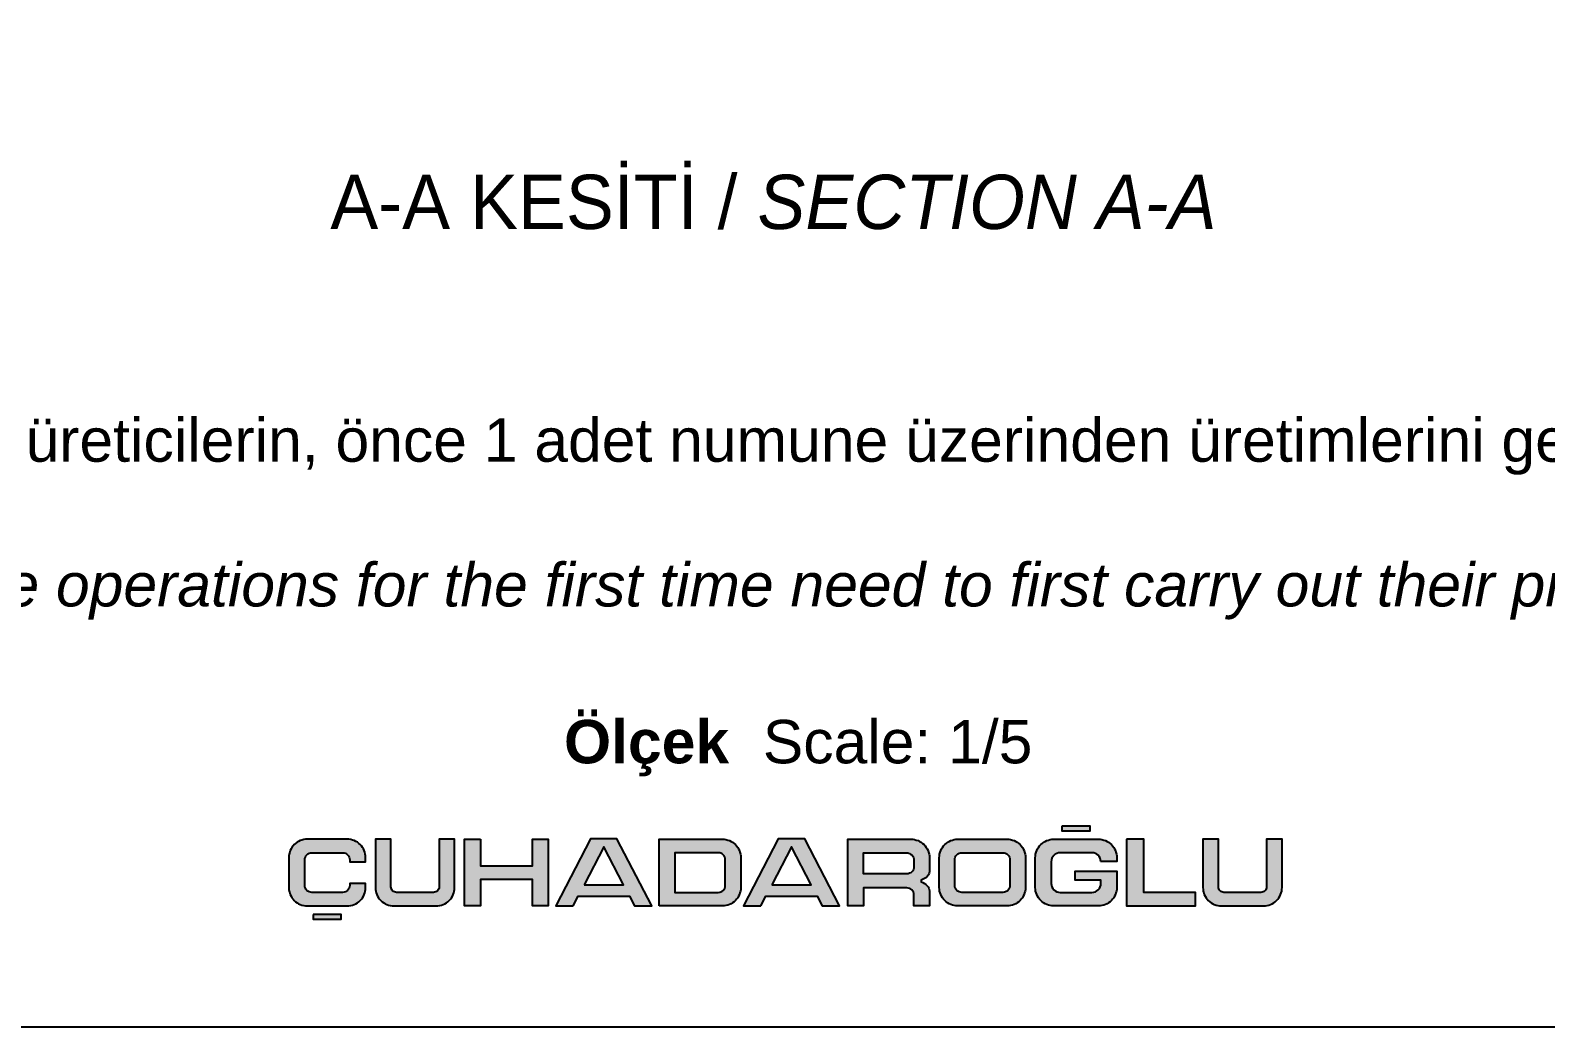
# Model space of a CAD drawing. Header units: millimetres. Extents: x 221 to 2771, y 196 to 840.
# Drawn here: x 531.6 to 601.4, y 542.6 to 588.5 of the extents above; entities that cross this region are included whole.
import ezdxf

# ---------------------------------------------------------------- set-up
doc = ezdxf.new("R2010")
doc.units = ezdxf.units.MM
doc.layers.add('ANTET', color=7, linetype='Continuous')
doc.layers.add('antet_k', color=7, linetype='Continuous')
doc.styles.add('SLDTEXTSTYLE5', font='ariali.ttf', dxfattribs={"width": 0.948})
doc.styles.get("Standard").update_dxf_attribs({"font": 'arial.ttf'})

# ---------------------------------------------------------------- blocks, each defined once
blk = doc.blocks.new('S1.A')
at = {"color": 252}
blk.add_lwpolyline([(2269.172, -494.126), (2269.172, -791.126), (2479.168, -791.126), (2479.168, -494.126)], close=True, dxfattribs=at)
blk = doc.blocks.new('ÇUHADAROĞLU')
at = {"layer": 'ANTET'}
h = blk.add_hatch(color=7, dxfattribs=at)
h.paths.add_polyline_path([(159.096, 19.636, -0.414214), (159.42, 19.959), (160.84, 19.959, -0.414214), (161.164, 19.636), (161.164, 19.543), (161.898, 19.543), (161.898, 19.734, 0.414214), (161.046, 20.585), (159.214, 20.585, 0.414214), (158.362, 19.734), (158.362, 18.359, 0.414214), (159.214, 17.508), (161.046, 17.508, 0.414214), (161.898, 18.359), (161.898, 18.55), (161.164, 18.55), (161.164, 18.458, -0.414214), (160.84, 18.134), (159.42, 18.134, -0.414214), (159.096, 18.458)])
h.paths.add_polyline_path([(159.483, 17.119), (159.483, 16.904), (160.778, 16.904), (160.778, 17.119)])
h.paths.add_polyline_path([(165.148, 17.508, 0.414214), (165.999, 18.359), (165.999, 20.585), (165.287, 20.585), (165.287, 18.393, -0.414214), (165.028, 18.134), (163.323, 18.134, -0.414214), (163.064, 18.393), (163.064, 20.585), (162.351, 20.585), (162.351, 18.359, 0.414214), (163.203, 17.508)])
h.paths.add_polyline_path([(167.186, 18.734), (169.582, 18.734), (169.582, 17.508), (170.316, 17.508), (170.316, 20.585), (169.582, 20.585), (169.582, 19.36), (167.186, 19.36), (167.186, 20.585), (166.452, 20.585), (166.452, 17.508), (167.186, 17.508)])
h.paths.add_polyline_path([(170.66, 17.508), (171.462, 17.508), (171.693, 17.953), (174.054, 17.953), (174.285, 17.508), (175.087, 17.508), (173.482, 20.604), (172.265, 20.604)])
h.paths.add_polyline_path([(171.971, 18.489), (172.874, 20.229), (173.776, 18.489)], flags=16)
h.paths.add_polyline_path([(175.431, 17.508), (178.336, 17.508, 0.414214), (179.187, 18.359), (179.187, 19.734, 0.414214), (178.336, 20.585), (175.431, 20.585)])
h.paths.add_polyline_path([(176.144, 19.959), (178.151, 19.959, -0.414214), (178.475, 19.636), (178.475, 18.458, -0.414214), (178.151, 18.134), (176.144, 18.134)], flags=16)
h.paths.add_polyline_path([(180.344, 17.953), (182.705, 17.953), (182.935, 17.508), (183.738, 17.508), (182.132, 20.604), (180.916, 20.604), (179.31, 17.508), (180.113, 17.508)])
h.paths.add_polyline_path([(180.622, 18.489), (181.524, 20.229), (182.426, 18.489)], flags=16)
h.paths.add_polyline_path([(184.837, 18.341), (186.845, 18.341, -0.414214), (187.168, 18.017), (187.168, 17.508), (187.881, 17.508), (187.881, 18.207, 0.203358), (187.782, 18.44, 0.098259), (187.496, 18.624), (187.496, 18.697, 0.058399), (187.74, 18.826, 0.246853), (187.881, 19.093), (187.881, 19.734, 0.414214), (187.029, 20.585), (184.125, 20.585), (184.125, 17.508), (184.837, 17.508)])
h.paths.add_polyline_path([(184.837, 18.988), (184.837, 19.959), (186.823, 19.959, -0.414214), (187.168, 19.614), (187.168, 19.312, -0.414214), (186.845, 18.988)], flags=16)
h.paths.add_polyline_path([(191.454, 17.508, 0.414214), (192.305, 18.359), (192.305, 19.734, 0.414214), (191.454, 20.585), (189.185, 20.585, 0.414214), (188.334, 19.734), (188.334, 18.359, 0.414214), (189.185, 17.508)])
h.paths.add_polyline_path([(189.37, 18.134, -0.414214), (189.046, 18.458), (189.046, 19.636, -0.414214), (189.37, 19.959), (191.269, 19.959, -0.414214), (191.593, 19.636), (191.593, 18.458, -0.414214), (191.269, 18.134)], flags=16)
h.paths.add_polyline_path([(193.61, 17.508), (195.663, 17.508, 0.414214), (196.514, 18.359), (196.514, 19.105), (194.593, 19.105), (194.593, 18.695), (195.781, 18.695), (195.781, 18.544, -0.414214), (195.37, 18.134), (193.903, 18.134, -0.414214), (193.493, 18.544), (193.493, 19.549, -0.414214), (193.903, 19.959), (195.37, 19.959, -0.407741), (195.78, 19.558), (196.514, 19.558), (196.514, 19.734, 0.414214), (195.663, 20.585), (193.61, 20.585, 0.414214), (192.759, 19.734), (192.759, 18.359, 0.414214)])
h.paths.add_polyline_path([(195.284, 20.974), (195.284, 21.19), (193.989, 21.19), (193.989, 20.974)])
h.paths.add_polyline_path([(200.138, 17.508), (200.138, 18.134), (197.759, 18.134), (197.759, 20.585), (196.968, 20.585), (196.968, 17.508)])
h.paths.add_polyline_path([(201.196, 18.393), (201.196, 20.585), (200.484, 20.585), (200.484, 18.359, 0.414214), (201.335, 17.508), (203.28, 17.508, 0.414214), (204.131, 18.359), (204.131, 20.585), (203.419, 20.585), (203.419, 18.393, -0.414214), (203.16, 18.134), (201.455, 18.134, -0.414214)])
h = blk.add_hatch(color=7, dxfattribs=at)
h.paths.add_polyline_path([(159.096, 19.636, -0.414214), (159.42, 19.959), (160.84, 19.959, -0.414214), (161.164, 19.636), (161.164, 19.543), (161.898, 19.543), (161.898, 19.734, 0.414214), (161.046, 20.585), (159.214, 20.585, 0.414214), (158.362, 19.734), (158.362, 18.359, 0.414214), (159.214, 17.508), (161.046, 17.508, 0.414214), (161.898, 18.359), (161.898, 18.55), (161.164, 18.55), (161.164, 18.458, -0.414214), (160.84, 18.134), (159.42, 18.134, -0.414214), (159.096, 18.458)])
h.paths.add_polyline_path([(159.483, 17.119), (159.483, 16.904), (160.778, 16.904), (160.778, 17.119)])
h.paths.add_polyline_path([(165.148, 17.508, 0.414214), (165.999, 18.359), (165.999, 20.585), (165.287, 20.585), (165.287, 18.393, -0.414214), (165.028, 18.134), (163.323, 18.134, -0.414214), (163.064, 18.393), (163.064, 20.585), (162.351, 20.585), (162.351, 18.359, 0.414214), (163.203, 17.508)])
h.paths.add_polyline_path([(167.186, 18.734), (169.582, 18.734), (169.582, 17.508), (170.316, 17.508), (170.316, 20.585), (169.582, 20.585), (169.582, 19.36), (167.186, 19.36), (167.186, 20.585), (166.452, 20.585), (166.452, 17.508), (167.186, 17.508)])
h.paths.add_polyline_path([(170.66, 17.508), (171.462, 17.508), (171.693, 17.953), (174.054, 17.953), (174.285, 17.508), (175.087, 17.508), (173.482, 20.604), (172.265, 20.604)])
h.paths.add_polyline_path([(171.971, 18.489), (172.874, 20.229), (173.776, 18.489)], flags=16)
h.paths.add_polyline_path([(175.431, 17.508), (178.336, 17.508, 0.414214), (179.187, 18.359), (179.187, 19.734, 0.414214), (178.336, 20.585), (175.431, 20.585)])
h.paths.add_polyline_path([(176.144, 19.959), (178.151, 19.959, -0.414214), (178.475, 19.636), (178.475, 18.458, -0.414214), (178.151, 18.134), (176.144, 18.134)], flags=16)
h.paths.add_polyline_path([(180.344, 17.953), (182.705, 17.953), (182.935, 17.508), (183.738, 17.508), (182.132, 20.604), (180.916, 20.604), (179.31, 17.508), (180.113, 17.508)])
h.paths.add_polyline_path([(180.622, 18.489), (181.524, 20.229), (182.426, 18.489)], flags=16)
h.paths.add_polyline_path([(184.837, 18.341), (186.845, 18.341, -0.414214), (187.168, 18.017), (187.168, 17.508), (187.881, 17.508), (187.881, 18.207, 0.203358), (187.782, 18.44, 0.098259), (187.496, 18.624), (187.496, 18.697, 0.058399), (187.74, 18.826, 0.246853), (187.881, 19.093), (187.881, 19.734, 0.414214), (187.029, 20.585), (184.125, 20.585), (184.125, 17.508), (184.837, 17.508)])
h.paths.add_polyline_path([(184.837, 18.988), (184.837, 19.959), (186.823, 19.959, -0.414214), (187.168, 19.614), (187.168, 19.312, -0.414214), (186.845, 18.988)], flags=16)
h.paths.add_polyline_path([(191.454, 17.508, 0.414214), (192.305, 18.359), (192.305, 19.734, 0.414214), (191.454, 20.585), (189.185, 20.585, 0.414214), (188.334, 19.734), (188.334, 18.359, 0.414214), (189.185, 17.508)])
h.paths.add_polyline_path([(189.37, 18.134, -0.414214), (189.046, 18.458), (189.046, 19.636, -0.414214), (189.37, 19.959), (191.269, 19.959, -0.414214), (191.593, 19.636), (191.593, 18.458, -0.414214), (191.269, 18.134)], flags=16)
h.paths.add_polyline_path([(193.61, 17.508), (195.663, 17.508, 0.414214), (196.514, 18.359), (196.514, 19.105), (194.593, 19.105), (194.593, 18.695), (195.781, 18.695), (195.781, 18.544, -0.414214), (195.37, 18.134), (193.903, 18.134, -0.414214), (193.493, 18.544), (193.493, 19.549, -0.414214), (193.903, 19.959), (195.37, 19.959, -0.407741), (195.78, 19.558), (196.514, 19.558), (196.514, 19.734, 0.414214), (195.663, 20.585), (193.61, 20.585, 0.414214), (192.759, 19.734), (192.759, 18.359, 0.414214)])
h.paths.add_polyline_path([(195.284, 20.974), (195.284, 21.19), (193.989, 21.19), (193.989, 20.974)])
h.paths.add_polyline_path([(200.138, 17.508), (200.138, 18.134), (197.759, 18.134), (197.759, 20.585), (196.968, 20.585), (196.968, 17.508)])
h.paths.add_polyline_path([(201.196, 18.393), (201.196, 20.585), (200.484, 20.585), (200.484, 18.359, 0.414214), (201.335, 17.508), (203.28, 17.508, 0.414214), (204.131, 18.359), (204.131, 20.585), (203.419, 20.585), (203.419, 18.393, -0.414214), (203.16, 18.134), (201.455, 18.134, -0.414214)])
at = {"layer": 'ANTET', "color": 7}
for points in [[(193.989, 21.19), (193.989, 20.974), (195.284, 20.974), (195.284, 21.19)], [(193.989, 21.19), (193.989, 20.974), (195.284, 20.974), (195.284, 21.19)], [(167.186, 20.585), (167.186, 19.36), (169.582, 19.36), (169.582, 20.585), (170.316, 20.585), (170.316, 17.508), (169.582, 17.508), (169.582, 18.734), (167.186, 18.734), (167.186, 17.508), (166.452, 17.508), (166.452, 20.585)], [(167.186, 20.585), (167.186, 19.36), (169.582, 19.36), (169.582, 20.585), (170.316, 20.585), (170.316, 17.508), (169.582, 17.508), (169.582, 18.734), (167.186, 18.734), (167.186, 17.508), (166.452, 17.508), (166.452, 20.585)], [(171.462, 17.508), (171.693, 17.953), (174.054, 17.953), (174.285, 17.508), (175.087, 17.508), (173.482, 20.604), (172.265, 20.604), (170.66, 17.508)], [(171.462, 17.508), (171.693, 17.953), (174.054, 17.953), (174.285, 17.508), (175.087, 17.508), (173.482, 20.604), (172.265, 20.604), (170.66, 17.508)], [(180.113, 17.508), (180.344, 17.953), (182.705, 17.953), (182.935, 17.508), (183.738, 17.508), (182.132, 20.604), (180.916, 20.604), (179.31, 17.508)], [(180.113, 17.508), (180.344, 17.953), (182.705, 17.953), (182.935, 17.508), (183.738, 17.508), (182.132, 20.604), (180.916, 20.604), (179.31, 17.508)], [(196.968, 20.585), (196.968, 17.508), (200.138, 17.508), (200.138, 18.134), (197.759, 18.134), (197.759, 20.585)], [(196.968, 20.585), (196.968, 17.508), (200.138, 17.508), (200.138, 18.134), (197.759, 18.134), (197.759, 20.585)], [(171.971, 18.489), (173.776, 18.489), (172.874, 20.229)], [(171.971, 18.489), (173.776, 18.489), (172.874, 20.229)], [(180.622, 18.489), (182.426, 18.489), (181.524, 20.229)], [(180.622, 18.489), (182.426, 18.489), (181.524, 20.229)], [(159.483, 17.119), (159.483, 16.904), (160.778, 16.904), (160.778, 17.119)], [(159.483, 17.119), (159.483, 16.904), (160.778, 16.904), (160.778, 17.119)]]:
    blk.add_lwpolyline(points, close=True, dxfattribs=at)
for points in [[(159.42, 18.134, -0.414214), (159.096, 18.458), (159.096, 19.636, -0.414214), (159.42, 19.959), (160.84, 19.959, -0.414214), (161.164, 19.636), (161.164, 19.543), (161.898, 19.543), (161.898, 19.734, 0.414214), (161.046, 20.585), (159.214, 20.585, 0.414214), (158.362, 19.734), (158.362, 18.359, 0.414214), (159.214, 17.508), (161.046, 17.508, 0.414214), (161.898, 18.359), (161.898, 18.55), (161.164, 18.55), (161.164, 18.458, -0.414214), (160.84, 18.134)], [(159.42, 18.134, -0.414214), (159.096, 18.458), (159.096, 19.636, -0.414214), (159.42, 19.959), (160.84, 19.959, -0.414214), (161.164, 19.636), (161.164, 19.543), (161.898, 19.543), (161.898, 19.734, 0.414214), (161.046, 20.585), (159.214, 20.585, 0.414214), (158.362, 19.734), (158.362, 18.359, 0.414214), (159.214, 17.508), (161.046, 17.508, 0.414214), (161.898, 18.359), (161.898, 18.55), (161.164, 18.55), (161.164, 18.458, -0.414214), (160.84, 18.134)], [(165.028, 18.134), (163.323, 18.134, -0.414214), (163.064, 18.393), (163.064, 20.585), (162.351, 20.585), (162.351, 18.359, 0.414214), (163.203, 17.508), (165.148, 17.508, 0.414214), (165.999, 18.359), (165.999, 20.585), (165.287, 20.585), (165.287, 18.393, -0.414214)], [(165.028, 18.134), (163.323, 18.134, -0.414214), (163.064, 18.393), (163.064, 20.585), (162.351, 20.585), (162.351, 18.359, 0.414214), (163.203, 17.508), (165.148, 17.508, 0.414214), (165.999, 18.359), (165.999, 20.585), (165.287, 20.585), (165.287, 18.393, -0.414214)], [(175.431, 17.508), (175.431, 20.585), (178.336, 20.585, -0.414214), (179.187, 19.734), (179.187, 18.359, -0.414214), (178.336, 17.508)], [(175.431, 17.508), (175.431, 20.585), (178.336, 20.585, -0.414214), (179.187, 19.734), (179.187, 18.359, -0.414214), (178.336, 17.508)], [(187.881, 18.207), (187.881, 17.508), (187.168, 17.508), (187.168, 18.017, 0.414214), (186.845, 18.341), (184.837, 18.341), (184.837, 17.508), (184.125, 17.508), (184.125, 20.585), (187.029, 20.585, -0.414214), (187.881, 19.734), (187.881, 19.093, -0.246853), (187.74, 18.826, -0.058399), (187.496, 18.697), (187.496, 18.624, -0.098259), (187.782, 18.44, -0.203358)], [(187.881, 18.207), (187.881, 17.508), (187.168, 17.508), (187.168, 18.017, 0.414214), (186.845, 18.341), (184.837, 18.341), (184.837, 17.508), (184.125, 17.508), (184.125, 20.585), (187.029, 20.585, -0.414214), (187.881, 19.734), (187.881, 19.093, -0.246853), (187.74, 18.826, -0.058399), (187.496, 18.697), (187.496, 18.624, -0.098259), (187.782, 18.44, -0.203358)], [(191.454, 17.508), (189.185, 17.508, -0.414214), (188.334, 18.359), (188.334, 19.734, -0.414214), (189.185, 20.585), (191.454, 20.585, -0.414214), (192.305, 19.734), (192.305, 18.359, -0.414214)], [(191.454, 17.508), (189.185, 17.508, -0.414214), (188.334, 18.359), (188.334, 19.734, -0.414214), (189.185, 20.585), (191.454, 20.585, -0.414214), (192.305, 19.734), (192.305, 18.359, -0.414214)], [(195.781, 18.544), (195.781, 18.695), (194.593, 18.695), (194.593, 19.105), (196.514, 19.105), (196.514, 18.359, -0.414214), (195.663, 17.508), (193.61, 17.508, -0.414214), (192.759, 18.359), (192.759, 19.734, -0.414214), (193.61, 20.585), (195.663, 20.585, -0.414214), (196.514, 19.734), (196.514, 19.558), (195.78, 19.558, 0.407741), (195.37, 19.959), (193.903, 19.959, 0.414214), (193.493, 19.549), (193.493, 18.544, 0.414214), (193.903, 18.134), (195.37, 18.134, 0.414214)], [(195.781, 18.544), (195.781, 18.695), (194.593, 18.695), (194.593, 19.105), (196.514, 19.105), (196.514, 18.359, -0.414214), (195.663, 17.508), (193.61, 17.508, -0.414214), (192.759, 18.359), (192.759, 19.734, -0.414214), (193.61, 20.585), (195.663, 20.585, -0.414214), (196.514, 19.734), (196.514, 19.558), (195.78, 19.558, 0.407741), (195.37, 19.959), (193.903, 19.959, 0.414214), (193.493, 19.549), (193.493, 18.544, 0.414214), (193.903, 18.134), (195.37, 18.134, 0.414214)], [(201.335, 17.508), (203.28, 17.508, 0.414214), (204.131, 18.359), (204.131, 20.585), (203.419, 20.585), (203.419, 18.393, -0.414214), (203.16, 18.134), (201.455, 18.134, -0.414214), (201.196, 18.393), (201.196, 20.585), (200.484, 20.585), (200.484, 18.359, 0.414214)], [(201.335, 17.508), (203.28, 17.508, 0.414214), (204.131, 18.359), (204.131, 20.585), (203.419, 20.585), (203.419, 18.393, -0.414214), (203.16, 18.134), (201.455, 18.134, -0.414214), (201.196, 18.393), (201.196, 20.585), (200.484, 20.585), (200.484, 18.359, 0.414214)], [(178.475, 19.636, 0.414214), (178.151, 19.959), (176.144, 19.959), (176.144, 18.134), (178.151, 18.134, 0.414214), (178.475, 18.458)], [(178.475, 19.636, 0.414214), (178.151, 19.959), (176.144, 19.959), (176.144, 18.134), (178.151, 18.134, 0.414214), (178.475, 18.458)], [(186.823, 19.959, -0.414214), (187.168, 19.614), (187.168, 19.312, -0.414214), (186.845, 18.988), (184.837, 18.988), (184.837, 19.959)], [(186.823, 19.959, -0.414214), (187.168, 19.614), (187.168, 19.312, -0.414214), (186.845, 18.988), (184.837, 18.988), (184.837, 19.959)], [(191.593, 19.636), (191.593, 18.458, -0.414214), (191.269, 18.134), (189.37, 18.134, -0.414214), (189.046, 18.458), (189.046, 19.636, -0.414214), (189.37, 19.959), (191.269, 19.959, -0.414214)], [(191.593, 19.636), (191.593, 18.458, -0.414214), (191.269, 18.134), (189.37, 18.134, -0.414214), (189.046, 18.458), (189.046, 19.636, -0.414214), (189.37, 19.959), (191.269, 19.959, -0.414214)]]:
    blk.add_lwpolyline(points, format="xyb", close=True, dxfattribs=at)
blk = doc.blocks.new('S50_SYF1')
blk.add_blockref('ÇUHADAROĞLU', (692.042, 2042.442))
at = {"layer": 'antet_k', "color": 0}
blk.add_blockref('S1.A', (-1500.922, 2845.514), dxfattribs=at)

msp = doc.modelspace()

# ---------------------------------------------------------------- block references
msp.add_blockref('S50_SYF1', (-306.931, -1511.773))

# ---------------------------------------------------------------- texts
at = {"color": 7, "linetype": 'Continuous', "lineweight": 0, "insert": (565.802, 581.872), "char_height": 2.5, "attachment_point": 2, "style": 'SLDTEXTSTYLE5'}
msp.add_mtext('{\\fArial|b0|i0|c1|p34;A-A KESİTİ / \\fArial|b0|i1|c1|p34;SECTION A-A}', dxfattribs=at)
at = {"color": 7, "transparency": 33554687, "insert": (476.316, 570.647), "char_height": 2, "width": 180.5218, "attachment_point": 1}
msp.add_mtext('{\\fArial|b0|i0|c1|p0;{\\C256;NOT: " Yukarıdaki işlemleri ilk defa yapacak üreticilerin, önce 1 adet numune üzerinden üretimlerini gerçekleştirmeleri, üretimlerini ve montajlarını kontrol etmeleri gereklidir"\\P\\fArial|b0|i1|c1|p0;NOTE: "Manufacturers who will do the above operations for the first time need to first carry out their production on one sample, check their production and assembly"}}', dxfattribs=at)
at = {"insert": (556.151, 556.75), "char_height": 2, "attachment_point": 1}
msp.add_mtext('{\\fArial Unicode MS|b1|i0|c162|p34;{\\C7;Ölçek\\fArial Unicode MS|b0|i0|c162|p34;  Scale: 1/5}}', dxfattribs=at)

doc.saveas('drawing.dxf')
